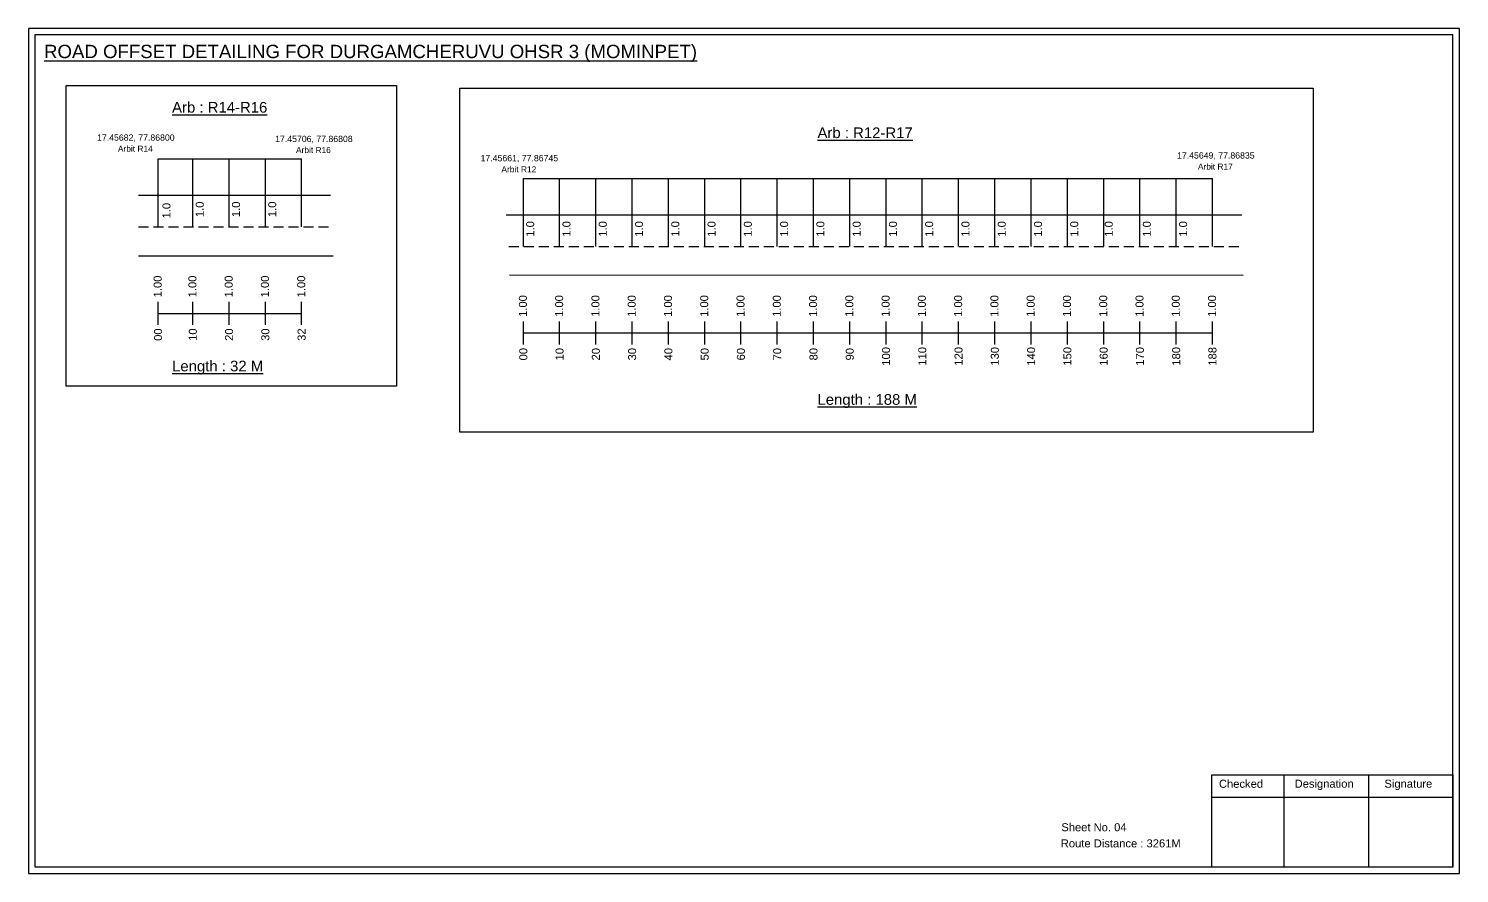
# Model space of a CAD drawing. Header units: inches. Extents: x 105 to 4124, y -559 to 3229.
# Drawn here: x 3405 to 3942, y -559 to -242 of the extents above; entities that cross this region are included whole.
import ezdxf

# ---------------------------------------------------------------- set-up
doc = ezdxf.new("R2010")
doc.units = ezdxf.units.IN
doc.header["$MEASUREMENT"] = 0
doc.linetypes.add('DASHED2', pattern=[0.375, 0.25, -0.125])
doc.layers.add('PDF_Geometry', color=7, linetype='Continuous')
doc.layers.add('PDF_Text', color=5, linetype='Continuous')
doc.styles.add('PDF Arial', font='arial.ttf')
doc.styles.get("Standard").update_dxf_attribs({"font": 'arial.ttf'})

msp = doc.modelspace()

# ---------------------------------------------------------------- linework, layer by layer
at = {"color": 5}
for p, q in [((3453.65, -291.27), (3507.48, -291.27)), ((3590.6, -298.63), (3849, -298.61))]:
    msp.add_line(p, q, dxfattribs=at)
for p, q in [((3453.65, -316.81), (3453.65, -291.27)), ((3466.68, -316.81), (3466.68, -291.27)), ((3480.28, -316.81), (3480.28, -291.27)), ((3493.88, -316.81), (3493.88, -291.27)), ((3507.48, -316.81), (3507.48, -291.27)), ((3590.6, -324.15), (3590.6, -298.61)), ((3604.2, -324.15), (3604.2, -298.61)), ((3617.8, -324.15), (3617.8, -298.61)), ((3631.4, -324.15), (3631.4, -298.61)), ((3645, -324.15), (3645, -298.61)), ((3658.6, -324.15), (3658.6, -298.61)), ((3672.2, -324.15), (3672.2, -298.61)), ((3685.8, -324.15), (3685.8, -298.61)), ((3699.4, -324.15), (3699.4, -298.61)), ((3713, -324.15), (3713, -298.61)), ((3726.6, -324.15), (3726.6, -298.61)), ((3740.2, -324.15), (3740.2, -298.61)), ((3753.8, -324.15), (3753.8, -298.61)), ((3767.4, -324.15), (3767.4, -298.61)), ((3781, -324.15), (3781, -298.61)), ((3794.6, -324.15), (3794.6, -298.61)), ((3808.2, -324.15), (3808.2, -298.61)), ((3821.8, -324.15), (3821.8, -298.61)), ((3835.4, -324.15), (3835.4, -298.61)), ((3849, -324.15), (3849, -298.61)), ((3446.31, -304.92), (3518.34, -304.92)), ((3584.19, -312.26), (3859.99, -312.26)), ((3446.31, -327.61), (3519.34, -327.61)), ((3585.44, -334.83), (3860.44, -334.87))]:
    msp.add_line(p, q)
at = {"linetype": 'DASHED2', "ltscale": 15}
for p, q in [((3446.31, -316.81), (3518.84, -316.81)), ((3585.15, -324.15), (3859.19, -324.1))]:
    msp.add_line(p, q, dxfattribs=at)
at = {"color": 217, "true_color": 0x93278f}
for p, q in [((3453.65, -353.51), (3453.65, -344.95)), ((3466.68, -353.51), (3466.68, -344.95)), ((3480.28, -353.51), (3480.28, -344.95)), ((3493.88, -353.51), (3493.88, -344.95)), ((3507.48, -353.51), (3507.48, -344.95)), ((3453.65, -349.24), (3507.48, -349.23)), ((3590.6, -360.85), (3590.6, -352.29)), ((3604.2, -360.85), (3604.2, -352.29)), ((3617.8, -360.85), (3617.8, -352.29)), ((3631.4, -360.85), (3631.4, -352.29)), ((3645, -360.85), (3645, -352.29)), ((3658.6, -360.85), (3658.6, -352.29)), ((3672.2, -360.85), (3672.2, -352.29)), ((3685.8, -360.85), (3685.8, -352.29)), ((3699.4, -360.85), (3699.4, -352.29)), ((3713, -360.85), (3713, -352.29)), ((3726.6, -360.85), (3726.6, -352.29)), ((3740.2, -360.85), (3740.2, -352.29)), ((3753.8, -360.85), (3753.8, -352.29)), ((3767.4, -360.85), (3767.4, -352.29)), ((3781, -360.85), (3781, -352.29)), ((3794.6, -360.85), (3794.6, -352.29)), ((3808.2, -360.85), (3808.2, -352.29)), ((3821.8, -360.85), (3821.8, -352.29)), ((3835.4, -360.85), (3835.4, -352.29)), ((3849, -360.85), (3849, -352.29)), ((3590.6, -356.58), (3849, -356.53))]:
    msp.add_line(p, q, dxfattribs=at)
for points in [[(3419.19, -263.79), (3542.99, -263.79), (3542.99, -376.47), (3419.19, -376.47)], [(3566.74, -264.83), (3886.79, -264.83), (3886.79, -393.82), (3566.74, -393.82)]]:
    msp.add_lwpolyline(points, close=True)
at = {"layer": 'PDF_Geometry'}
for points in [[(3405.1, -242.47), (3405.1, -559.18), (3941.57, -559.18), (3941.57, -242.47)], [(3407.42, -244.8), (3407.42, -556.76), (3939.15, -556.76), (3939.15, -244.8)]]:
    msp.add_lwpolyline(points, close=True, dxfattribs=at)
at = {"layer": 'PDF_Geometry', "color": 242, "true_color": 0xcc1f26}
msp.add_lwpolyline([(3939.15, -556.86), (3848.81, -556.86), (3848.81, -522.24), (3939.15, -522.24)], close=True, dxfattribs=at)
for points in [[(3875.79, -522.24), (3875.79, -556.86)], [(3907.52, -522.24), (3907.52, -556.86)], [(3848.81, -530.62), (3939.15, -530.62)]]:
    msp.add_lwpolyline(points, dxfattribs=at)

# ---------------------------------------------------------------- texts
at = {"color": 242, "true_color": 0xcd2027}
for s, height, p in [('%%UROAD OFFSET DETAILING FOR DURGAMCHERUVU OHSR 3 (MOMINPET)', 5, (3410.88, -253.54)), ('%%UArb : R14-R16', 4, (3458.89, -273.97)), ('%%UArb : R12-R17', 4, (3700.89, -283.51)), ('%%ULength : 32 M', 4, (3458.89, -370.97)), ('%%ULength : 188 M', 4, (3700.89, -383.51))]:
    msp.add_text(s, height=height, dxfattribs=at).set_placement(p)
at = {"color": 5}
for s, height, p in [('17.45682, 77.86800', 2.34, (3430.76, -284.49)), ('17.45706, 77.86808', 2.34, (3497.53, -284.99)), ('Arbit R14', 2.246, (3438.58, -288.61)), ('Arbit R16', 2.246, (3505.35, -289.12)), ('17.45649, 77.86835', 2.34, (3835.71, -291.18)), ('17.45661, 77.86745', 2.34, (3574.56, -292.21)), ('Arbit R12', 2.246, (3582.38, -296.34)), ('Arbit R17', 2.246, (3843.53, -295.31))]:
    msp.add_text(s, height=height, dxfattribs=at).set_placement(p)
for p in [(3458.28, -313.63), (3470.75, -313.13), (3484.35, -313.13), (3497.95, -313.13), (3594.67, -320.47), (3608.27, -320.47), (3621.87, -320.47), (3635.47, -320.47), (3649.07, -320.47), (3662.67, -320.47), (3676.27, -320.47), (3689.87, -320.47), (3703.47, -320.47), (3717.07, -320.47), (3730.67, -320.47), (3744.27, -320.47), (3757.87, -320.47), (3771.47, -320.47), (3785.07, -320.47), (3798.67, -320.47), (3811.59, -320.47), (3825.87, -320.47), (3839.47, -320.47)]:
    msp.add_text('1.0', height=3, rotation=90).set_placement(p)
at = {"color": 217, "true_color": 0x93278f}
for s, p in [('1.00', (3454.98, -343.21)), ('1.00', (3468.01, -343.21)), ('1.00', (3481.61, -343.21)), ('1.00', (3495.21, -343.21)), ('1.00', (3508.81, -343.21)), ('1.00', (3591.93, -350.55)), ('1.00', (3605.53, -350.55)), ('1.00', (3619.13, -350.55)), ('1.00', (3632.73, -350.55)), ('1.00', (3646.33, -350.55)), ('1.00', (3659.93, -350.55)), ('1.00', (3673.53, -350.55)), ('1.00', (3687.13, -350.55)), ('1.00', (3700.73, -350.55)), ('1.00', (3714.33, -350.55)), ('1.00', (3727.93, -350.55)), ('1.00', (3741.53, -350.55)), ('1.00', (3755.13, -350.55)), ('1.00', (3768.73, -350.55)), ('1.00', (3782.33, -350.55)), ('1.00', (3795.93, -350.55)), ('1.00', (3809.53, -350.55)), ('1.00', (3823.13, -350.55)), ('1.00', (3836.73, -350.55)), ('1.00', (3850.33, -350.55)), ('00', (3455.13, -359.53)), ('10', (3468.16, -359.53)), ('20', (3481.76, -359.53)), ('30', (3495.36, -359.53)), ('32', (3508.96, -359.53)), ('00', (3592.08, -366.87)), ('10', (3605.68, -366.87)), ('20', (3619.28, -366.87)), ('30', (3632.88, -366.87)), ('40', (3646.48, -366.87)), ('50', (3660.08, -366.87)), ('60', (3673.68, -366.87)), ('70', (3687.28, -366.87)), ('80', (3700.88, -366.87)), ('90', (3714.48, -366.87)), ('100', (3728.08, -368.83)), ('110', (3741.68, -368.83)), ('120', (3755.28, -368.83)), ('130', (3768.88, -368.83)), ('140', (3782.48, -368.83)), ('150', (3796.08, -368.83)), ('160', (3809.68, -368.83)), ('170', (3823.28, -368.83)), ('180', (3836.88, -368.83)), ('188', (3850.48, -368.83))]:
    msp.add_text(s, height=3, rotation=90, dxfattribs=at).set_placement(p)
for s, p in [('Sheet No. 04', (3792.31, -543.38)), ('Route Distance : 3261M', (3792.12, -549.43))]:
    msp.add_text(s, height=3).set_placement(p)
at = {"layer": 'PDF_Text', "color": 7, "attachment_point": 7, "style": 'PDF Arial'}
for s, insert, char_height in [('Checked', (3851.42, -527.13), 3.001), ('Designation', (3879.79, -527.96), 3.0006), ('Signature', (3913.47, -527.96), 3.001)]:
    msp.add_mtext(s, dxfattribs=dict(at, insert=insert, char_height=char_height))

doc.saveas('drawing.dxf')
